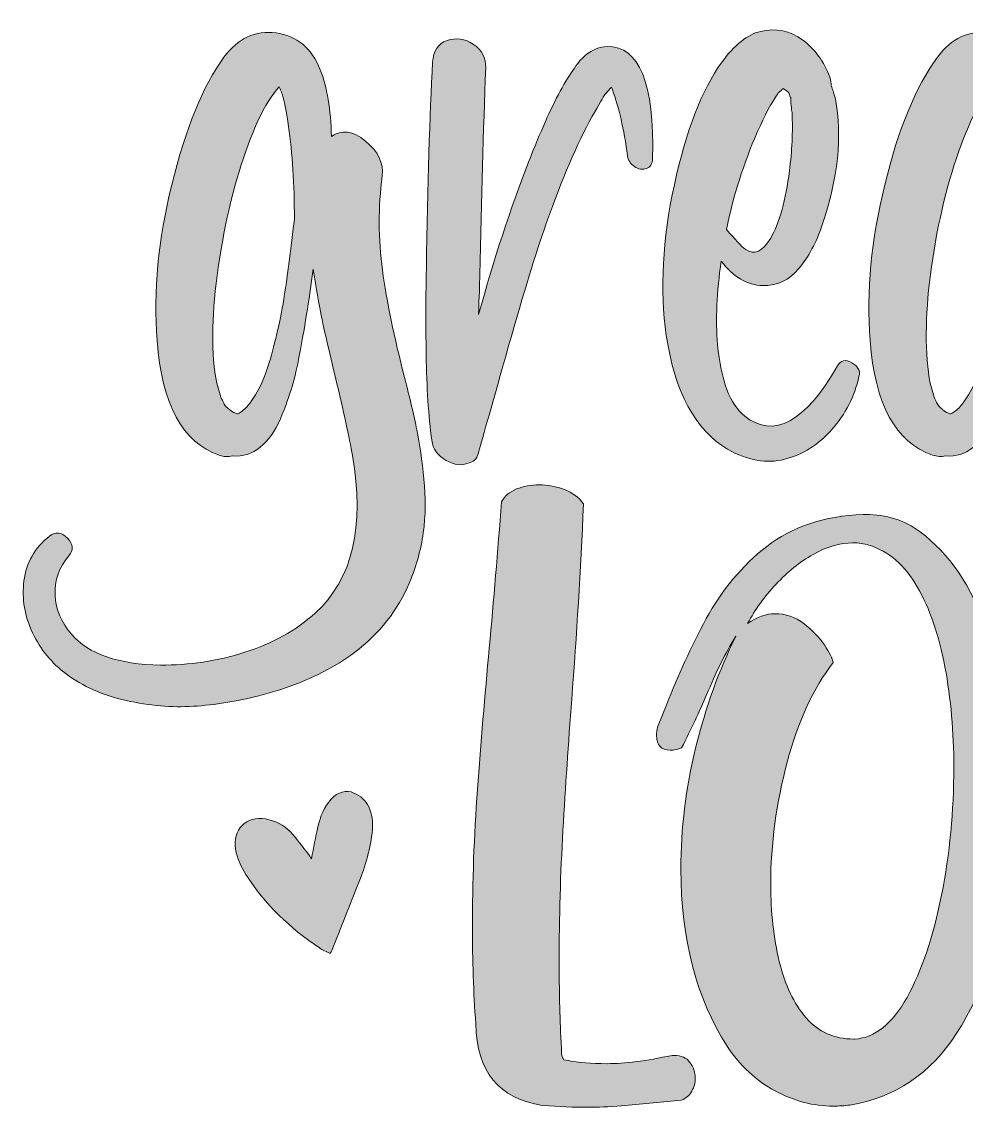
# Model space of a CAD drawing. Header units: inches. Extents: x 91 to 988, y -970 to -110.
# Drawn here: x 91 to 587, y -970 to -400 of the extents above; entities that cross this region are included whole.
import ezdxf

# ---------------------------------------------------------------- set-up
doc = ezdxf.new("R2010")
doc.units = ezdxf.units.IN
doc.header["$MEASUREMENT"] = 0
doc.layers.add('Layer 1', color=7, linetype='Continuous')

# ---------------------------------------------------------------- blocks, each defined once
blk = doc.blocks.new('block 3')
at = {"layer": 'Layer 1', "true_color": 0x262626}
h = blk.add_hatch(color=250, dxfattribs=at)
h.dxf.hatch_style = 2
edge = h.paths.add_edge_path()
edge.add_spline(control_points=[(387.97, -969.97), (381.34, -969.97), (373.57, -969.64), (364.68, -968.98), (341.72, -965.53), (330.04, -951.26), (329.65, -926.17), (328.45, -909.45), (327.85, -892.6), (327.85, -875.61), (327.85, -851.72), (328.75, -827.57), (330.54, -803.15), (332.33, -778.73), (334.39, -753.94), (336.71, -728.79), (339.03, -703.64), (341.19, -678.06), (343.18, -652.05), (344.77, -648.99), (347.39, -646.74), (351.05, -645.28), (354.69, -643.82), (358.64, -643.09), (362.89, -643.09), (367.53, -643.09), (371.98, -643.92), (376.23, -645.57), (380.48, -647.24), (383.79, -649.72), (386.18, -653.04), (384.72, -687.95), (382.66, -722.19), (380.01, -755.77), (378.28, -778.73), (376.76, -801.62), (375.43, -824.45), (374.1, -847.28), (373.44, -870.37), (373.44, -893.73), (373.44, -907.66), (373.77, -921.73), (374.44, -935.93), (374.57, -937.52), (374.64, -938.85), (374.64, -939.91), (374.64, -940.98), (374.7, -941.87), (374.83, -942.6), (374.97, -943.33), (375.3, -944.16), (375.83, -945.09), (375.83, -945.09), (378.42, -945.49), (378.42, -945.49), (383.33, -946.55), (390.1, -947.08), (398.72, -947.08), (407.75, -947.08), (419.1, -945.62), (432.77, -942.7), (432.77, -942.7), (433.96, -942.7), (433.96, -942.7), (437.55, -942.7), (440.26, -943.93), (442.12, -946.38), (443.98, -948.84), (444.91, -951.59), (444.91, -954.64), (444.91, -957.03), (444.31, -959.32), (443.12, -961.51), (441.92, -963.7), (440.13, -965.26), (437.74, -966.19), (437.74, -966.19), (406.09, -969.18), (406.09, -969.18), (399.72, -969.71), (393.68, -969.97), (387.97, -969.97)], knot_values=[0, 0, 0, 0, 1, 1, 1, 2, 2, 2, 3, 3, 3, 4, 4, 4, 5, 5, 5, 6, 6, 6, 7, 7, 7, 8, 8, 8, 9, 9, 9, 10, 10, 10, 11, 11, 11, 12, 12, 12, 13, 13, 13, 14, 14, 14, 15, 15, 15, 16, 16, 16, 17, 17, 17, 18, 18, 18, 19, 19, 19, 20, 20, 20, 21, 21, 21, 22, 22, 22, 23, 23, 23, 24, 24, 24, 25, 25, 25, 26, 26, 26, 27, 27, 27, 27], degree=3, periodic=1)
h = blk.add_hatch(color=250, dxfattribs=at)
h.dxf.hatch_style = 2
edge = h.paths.add_edge_path()
edge.add_spline(control_points=[(517.38, -969.37), (507.03, -969.37), (496.87, -966.72), (486.92, -961.41), (476.96, -956.11), (468.54, -948.27), (461.64, -937.92), (445.44, -912.57), (437.35, -881.58), (437.35, -844.95), (437.35, -823.72), (439.94, -802.52), (445.11, -781.35), (450.29, -760.18), (457.32, -740.57), (466.21, -722.52), (460.64, -731.68), (455.53, -741.96), (450.89, -753.38), (447.17, -762), (442.79, -771.29), (437.75, -781.25), (435.89, -782.04), (433.9, -782.44), (431.77, -782.44), (427, -782.44), (424.61, -779.85), (424.61, -774.68), (424.61, -773.35), (424.74, -771.89), (425.01, -770.3), (425.01, -770.3), (429.98, -758.35), (429.98, -758.35), (435.69, -743.36), (442.59, -728.36), (450.69, -713.36), (458.78, -698.37), (469.36, -685.72), (482.44, -675.44), (495.51, -665.15), (512.4, -659.54), (533.1, -658.62), (533.1, -658.62), (534.3, -658.62), (534.3, -658.62), (545.18, -658.62), (554.73, -661.67), (562.97, -667.77), (578.1, -679.05), (589.77, -696.11), (598, -718.94), (606.23, -741.76), (610.35, -769.7), (610.35, -802.75), (610.35, -818.01), (609.48, -834.34), (607.76, -851.72), (604.57, -883.18), (596.08, -909.59), (582.28, -930.95), (568.47, -952.32), (549.76, -964.93), (526.14, -968.78), (523.22, -969.18), (520.3, -969.37), (517.38, -969.37)], knot_values=[0, 0, 0, 0, 1, 1, 1, 2, 2, 2, 3, 3, 3, 4, 4, 4, 5, 5, 5, 6, 6, 6, 7, 7, 7, 8, 8, 8, 9, 9, 9, 10, 10, 10, 11, 11, 11, 12, 12, 12, 13, 13, 13, 14, 14, 14, 15, 15, 15, 16, 16, 16, 17, 17, 17, 18, 18, 18, 19, 19, 19, 20, 20, 20, 21, 21, 21, 22, 22, 22, 22], degree=3, periodic=1)
edge = h.paths.add_edge_path()
edge.add_spline(control_points=[(528.73, -934.14), (539.21, -933.48), (548.33, -926.17), (556.1, -912.24), (563.86, -898.31), (569.9, -880.42), (574.21, -858.59), (578.53, -836.76), (580.68, -814.36), (580.68, -791.4), (580.68, -772.95), (579.12, -755.4), (576.01, -738.74), (572.89, -722.09), (568.04, -708.05), (561.47, -696.64), (554.9, -685.23), (546.44, -677.93), (536.09, -674.74), (533.43, -673.94), (530.65, -673.55), (527.73, -673.55), (520.83, -673.55), (513.86, -675.57), (506.83, -679.62), (499.79, -683.67), (493.29, -688.87), (487.32, -695.25), (481.35, -701.62), (476.37, -708.52), (472.39, -715.95), (477.43, -712.5), (482.21, -710.77), (486.72, -710.77), (492.29, -710.77), (497.34, -712.5), (501.85, -715.95), (506.36, -719.4), (509.98, -723.15), (512.7, -727.2), (515.42, -731.25), (516.98, -734.33), (517.38, -736.45), (507.03, -749.73), (498.96, -767.15), (493.19, -788.71), (487.42, -810.28), (484.53, -831.75), (484.53, -853.11), (484.53, -867.58), (486.02, -880.99), (489.01, -893.33), (492, -905.67), (496.7, -915.56), (503.14, -922.99), (509.58, -930.42), (517.91, -934.14), (528.13, -934.14), (528.13, -934.14), (528.73, -934.14), (528.73, -934.14)], knot_values=[0, 0, 0, 0, 1, 1, 1, 2, 2, 2, 3, 3, 3, 4, 4, 4, 5, 5, 5, 6, 6, 6, 7, 7, 7, 8, 8, 8, 9, 9, 9, 10, 10, 10, 11, 11, 11, 12, 12, 12, 13, 13, 13, 14, 14, 14, 15, 15, 15, 16, 16, 16, 17, 17, 17, 18, 18, 18, 19, 19, 19, 20, 20, 20, 20], degree=3, periodic=1)
at = {"layer": 'Layer 1', "lineweight": 0}
for points, knots in [([(387.97, -969.97), (381.34, -969.97), (373.57, -969.64), (364.68, -968.98), (341.72, -965.53), (330.04, -951.26), (329.65, -926.17), (328.45, -909.45), (327.85, -892.6), (327.85, -875.61), (327.85, -851.72), (328.75, -827.57), (330.54, -803.15), (332.33, -778.73), (334.39, -753.94), (336.71, -728.79), (339.03, -703.64), (341.19, -678.06), (343.18, -652.05), (344.77, -648.99), (347.39, -646.74), (351.05, -645.28), (354.69, -643.82), (358.64, -643.09), (362.89, -643.09), (367.53, -643.09), (371.98, -643.92), (376.23, -645.57), (380.48, -647.24), (383.79, -649.72), (386.18, -653.04), (384.72, -687.95), (382.66, -722.19), (380.01, -755.77), (378.28, -778.73), (376.76, -801.62), (375.43, -824.45), (374.1, -847.28), (373.44, -870.37), (373.44, -893.73), (373.44, -907.66), (373.77, -921.73), (374.44, -935.93), (374.57, -937.52), (374.64, -938.85), (374.64, -939.91), (374.64, -940.98), (374.7, -941.87), (374.83, -942.6), (374.97, -943.33), (375.3, -944.16), (375.83, -945.09), (375.83, -945.09), (378.42, -945.49), (378.42, -945.49), (383.33, -946.55), (390.1, -947.08), (398.72, -947.08), (407.75, -947.08), (419.1, -945.62), (432.77, -942.7), (432.77, -942.7), (433.96, -942.7), (433.96, -942.7), (437.55, -942.7), (440.26, -943.93), (442.12, -946.38), (443.98, -948.84), (444.91, -951.59), (444.91, -954.64), (444.91, -957.03), (444.31, -959.32), (443.12, -961.51), (441.92, -963.7), (440.13, -965.26), (437.74, -966.19), (437.74, -966.19), (406.09, -969.18), (406.09, -969.18), (399.72, -969.71), (393.68, -969.97), (387.97, -969.97)], [0, 0, 0, 0, 1, 1, 1, 2, 2, 2, 3, 3, 3, 4, 4, 4, 5, 5, 5, 6, 6, 6, 7, 7, 7, 8, 8, 8, 9, 9, 9, 10, 10, 10, 11, 11, 11, 12, 12, 12, 13, 13, 13, 14, 14, 14, 15, 15, 15, 16, 16, 16, 17, 17, 17, 18, 18, 18, 19, 19, 19, 20, 20, 20, 21, 21, 21, 22, 22, 22, 23, 23, 23, 24, 24, 24, 25, 25, 25, 26, 26, 26, 27, 27, 27, 27]), ([(517.38, -969.37), (507.03, -969.37), (496.87, -966.72), (486.92, -961.41), (476.96, -956.11), (468.54, -948.27), (461.64, -937.92), (445.44, -912.57), (437.35, -881.58), (437.35, -844.95), (437.35, -823.72), (439.94, -802.52), (445.11, -781.35), (450.29, -760.18), (457.32, -740.57), (466.21, -722.52), (460.64, -731.68), (455.53, -741.96), (450.89, -753.38), (447.17, -762), (442.79, -771.29), (437.75, -781.25), (435.89, -782.04), (433.9, -782.44), (431.77, -782.44), (427, -782.44), (424.61, -779.85), (424.61, -774.68), (424.61, -773.35), (424.74, -771.89), (425.01, -770.3), (425.01, -770.3), (429.98, -758.35), (429.98, -758.35), (435.69, -743.36), (442.59, -728.36), (450.69, -713.36), (458.78, -698.37), (469.36, -685.72), (482.44, -675.44), (495.51, -665.15), (512.4, -659.54), (533.1, -658.62), (533.1, -658.62), (534.3, -658.62), (534.3, -658.62), (545.18, -658.62), (554.73, -661.67), (562.97, -667.77), (578.1, -679.05), (589.77, -696.11), (598, -718.94), (606.23, -741.76), (610.35, -769.7), (610.35, -802.75), (610.35, -818.01), (609.48, -834.34), (607.76, -851.72), (604.57, -883.18), (596.08, -909.59), (582.28, -930.95), (568.47, -952.32), (549.76, -964.93), (526.14, -968.78), (523.22, -969.18), (520.3, -969.37), (517.38, -969.37)], [0, 0, 0, 0, 1, 1, 1, 2, 2, 2, 3, 3, 3, 4, 4, 4, 5, 5, 5, 6, 6, 6, 7, 7, 7, 8, 8, 8, 9, 9, 9, 10, 10, 10, 11, 11, 11, 12, 12, 12, 13, 13, 13, 14, 14, 14, 15, 15, 15, 16, 16, 16, 17, 17, 17, 18, 18, 18, 19, 19, 19, 20, 20, 20, 21, 21, 21, 22, 22, 22, 22]), ([(528.73, -934.14), (539.21, -933.48), (548.33, -926.17), (556.1, -912.24), (563.86, -898.31), (569.9, -880.42), (574.21, -858.59), (578.53, -836.76), (580.68, -814.36), (580.68, -791.4), (580.68, -772.95), (579.12, -755.4), (576.01, -738.74), (572.89, -722.09), (568.04, -708.05), (561.47, -696.64), (554.9, -685.23), (546.44, -677.93), (536.09, -674.74), (533.43, -673.94), (530.65, -673.55), (527.73, -673.55), (520.83, -673.55), (513.86, -675.57), (506.83, -679.62), (499.79, -683.67), (493.29, -688.87), (487.32, -695.25), (481.35, -701.62), (476.37, -708.52), (472.39, -715.95), (477.43, -712.5), (482.21, -710.77), (486.72, -710.77), (492.29, -710.77), (497.34, -712.5), (501.85, -715.95), (506.36, -719.4), (509.98, -723.15), (512.7, -727.2), (515.42, -731.25), (516.98, -734.33), (517.38, -736.45), (507.03, -749.73), (498.96, -767.15), (493.19, -788.71), (487.42, -810.28), (484.53, -831.75), (484.53, -853.11), (484.53, -867.58), (486.02, -880.99), (489.01, -893.33), (492, -905.67), (496.7, -915.56), (503.14, -922.99), (509.58, -930.42), (517.91, -934.14), (528.13, -934.14), (528.13, -934.14), (528.73, -934.14), (528.73, -934.14)], [0, 0, 0, 0, 1, 1, 1, 2, 2, 2, 3, 3, 3, 4, 4, 4, 5, 5, 5, 6, 6, 6, 7, 7, 7, 8, 8, 8, 9, 9, 9, 10, 10, 10, 11, 11, 11, 12, 12, 12, 13, 13, 13, 14, 14, 14, 15, 15, 15, 16, 16, 16, 17, 17, 17, 18, 18, 18, 19, 19, 19, 20, 20, 20, 20])]:
    blk.add_open_spline(points, degree=3, knots=knots, dxfattribs=at)
blk = doc.blocks.new('block 5')
at = {"layer": 'Layer 1', "true_color": 0x01416f}
h = blk.add_hatch(color=156, dxfattribs=at)
h.dxf.hatch_style = 2
edge = h.paths.add_edge_path()
edge.add_spline(control_points=[(730.14, -640.08), (730.61, -640.39), (730.88, -640.55), (730.96, -640.55), (731.04, -640.55), (730.61, -640.16), (729.67, -639.38), (729.36, -639.06), (729.12, -638.83), (728.97, -638.68), (728.81, -638.52), (728.5, -638.24), (728.04, -637.86), (727.56, -637.46), (727.17, -637.07), (726.86, -636.68), (726.55, -636.29), (726.24, -635.94), (725.93, -635.63), (725.61, -635.32), (725.46, -635.08), (725.46, -634.93), (725.46, -634.77), (725.22, -634.38), (724.76, -633.76), (724.76, -633.76), (721.95, -628.84), (721.95, -628.84), (719.6, -624.31), (717.73, -617.76), (716.32, -609.17), (713.36, -593.25), (711.72, -571.63), (711.41, -544.31), (710.78, -495.6), (712.97, -440.26), (717.96, -378.28), (718.74, -367.98), (720.07, -352.52), (721.95, -331.91), (739.58, -331.6), (756.52, -332.38), (772.76, -334.26), (772.91, -334.26), (774.91, -334.45), (778.73, -334.84), (782.55, -335.23), (784.9, -335.51), (785.76, -335.66), (786.61, -335.82), (788.64, -336.13), (791.85, -336.6), (795.04, -337.07), (797.27, -337.65), (798.52, -338.35), (799.77, -339.06), (801.48, -339.96), (803.67, -341.05), (805.85, -342.14), (807.61, -343.43), (808.94, -344.91), (810.26, -346.4), (811.4, -348.15), (812.34, -350.18), (813.11, -351.9), (814.48, -353.03), (816.43, -353.57), (818.38, -354.12), (820.14, -353.93), (821.7, -352.99), (823.26, -352.05), (823.96, -350.49), (823.81, -348.31), (823.34, -341.6), (820.49, -336.09), (815.26, -331.8), (810.03, -327.5), (803.67, -324.27), (796.18, -322.08), (782.44, -318.18), (761.83, -315.13), (734.36, -312.95), (733.1, -312.79), (731.27, -312.64), (728.85, -312.48), (726.43, -312.32), (724.6, -312.24), (723.35, -312.24), (724.29, -301.63), (724.91, -293.36), (725.22, -287.42), (725.53, -282.74), (724.52, -278.41), (722.18, -274.43), (719.84, -270.44), (716.48, -267.67), (712.11, -266.11), (708.05, -264.71), (704.03, -264.87), (700.05, -266.58), (696.07, -268.3), (693.76, -271.34), (693.14, -275.71), (692.21, -282.74), (690.72, -294.76), (688.69, -311.78), (684.63, -311.78), (678.55, -311.93), (670.43, -312.24), (640.61, -313.5), (618.21, -315.68), (603.22, -318.8), (603.22, -318.8), (603.46, -319.04), (603.46, -319.04), (599.09, -319.5), (596.12, -321.61), (594.56, -325.36), (592.06, -330.82), (592.61, -336.68), (596.2, -342.92), (600.41, -349.95), (606.11, -352.44), (613.29, -350.41), (616.57, -349.48), (622, -347.92), (629.57, -345.73), (637.14, -343.55), (643.77, -341.75), (649.47, -340.34), (655.17, -338.94), (660.75, -337.85), (666.21, -337.07), (678.39, -335.35), (685.1, -334.41), (686.35, -334.26), (681.98, -375.16), (678.78, -415.12), (676.75, -454.15), (675.5, -476.63), (674.76, -494.86), (674.53, -508.83), (674.49, -511.23), (674.49, -513.76), (674.52, -516.35), (673.95, -518.21), (673.37, -520.13), (672.77, -522.18), (669.49, -533.34), (667.07, -541.11), (665.51, -545.48), (662.39, -553.91), (659.34, -560.46), (656.38, -565.15), (655.13, -567.18), (653.8, -568.89), (652.4, -570.3), (651.93, -570.77), (650.6, -571.55), (648.42, -572.64), (648.42, -572.64), (647.71, -572.87), (647.71, -572.87), (647.71, -572.87), (647.48, -572.87), (647.48, -572.87), (647.48, -572.87), (647.25, -572.64), (647.25, -572.64), (647.25, -572.64), (646.78, -572.64), (646.78, -572.64), (646.78, -572.64), (646.54, -572.41), (646.54, -572.41), (646.08, -571.47), (645.76, -570.92), (645.61, -570.77), (645.45, -570.61), (645.37, -570.41), (645.37, -570.18), (645.37, -569.95), (645.29, -569.75), (645.14, -569.59), (644.51, -567.88), (644.12, -566.79), (643.97, -566.32), (643.97, -566.16), (643.89, -565.89), (643.73, -565.5), (643.58, -565.11), (643.5, -564.84), (643.5, -564.68), (643.34, -564.37), (643.26, -564.13), (643.26, -563.97), (641.86, -555.7), (641.31, -541.96), (641.63, -522.76), (641.63, -518.39), (641.82, -510.58), (642.21, -499.34), (642.6, -488.1), (642.8, -479.44), (642.8, -473.35), (642.8, -469.92), (641.31, -466.8), (638.35, -463.99), (635.38, -461.18), (632.02, -459.54), (628.28, -459.07), (627.96, -445.64), (626.09, -434.33), (622.66, -425.11), (618.13, -413.72), (610.4, -407.28), (599.47, -405.79), (588.55, -404.31), (579.41, -408.57), (572.08, -418.56), (560.68, -434.01), (551.47, -456.34), (544.45, -485.53), (537.27, -514.41), (534.69, -541.65), (536.72, -567.25), (539.22, -600.82), (550.14, -620.88), (569.5, -627.44), (571.84, -628.21), (574.1, -628.37), (576.29, -627.9), (581.76, -628.37), (586.63, -626.85), (590.93, -623.34), (595.22, -619.82), (598.73, -614.83), (601.47, -608.35), (604.19, -601.87), (606.27, -596.21), (607.67, -591.37), (609.08, -586.54), (610.32, -581.15), (611.42, -575.22), (613.6, -563.66), (615.17, -554.92), (616.1, -548.99), (617.51, -556.17), (619.07, -562.26), (620.79, -567.25), (623.28, -574.59), (627.03, -580.84), (632.02, -585.99), (637.02, -591.14), (643.03, -593.64), (650.06, -593.48), (660.67, -593.33), (669.41, -584.27), (676.28, -566.32), (676.7, -565.2), (677.11, -564.04), (677.53, -562.86), (679.61, -581.94), (683.16, -598.87), (688.23, -613.62), (696.65, -638.13), (708.21, -653.97), (722.88, -661.15), (725.53, -662.4), (728.23, -662.44), (730.96, -661.27), (733.69, -660.1), (735.53, -658.19), (736.46, -655.54), (738.49, -649.92), (736.38, -644.76), (730.14, -640.08)], knot_values=[0, 0, 0, 0, 1, 1, 1, 2, 2, 2, 3, 3, 3, 4, 4, 4, 5, 5, 5, 6, 6, 6, 7, 7, 7, 8, 8, 8, 9, 9, 9, 10, 10, 10, 11, 11, 11, 12, 12, 12, 13, 13, 13, 14, 14, 14, 15, 15, 15, 16, 16, 16, 17, 17, 17, 18, 18, 18, 19, 19, 19, 20, 20, 20, 21, 21, 21, 22, 22, 22, 23, 23, 23, 24, 24, 24, 25, 25, 25, 26, 26, 26, 27, 27, 27, 28, 28, 28, 29, 29, 29, 30, 30, 30, 31, 31, 31, 32, 32, 32, 33, 33, 33, 34, 34, 34, 35, 35, 35, 36, 36, 36, 37, 37, 37, 38, 38, 38, 39, 39, 39, 40, 40, 40, 41, 41, 41, 42, 42, 42, 43, 43, 43, 44, 44, 44, 45, 45, 45, 46, 46, 46, 47, 47, 47, 48, 48, 48, 49, 49, 49, 50, 50, 50, 51, 51, 51, 52, 52, 52, 53, 53, 53, 54, 54, 54, 55, 55, 55, 56, 56, 56, 57, 57, 57, 58, 58, 58, 59, 59, 59, 60, 60, 60, 61, 61, 61, 62, 62, 62, 63, 63, 63, 64, 64, 64, 65, 65, 65, 66, 66, 66, 67, 67, 67, 68, 68, 68, 69, 69, 69, 70, 70, 70, 71, 71, 71, 72, 72, 72, 73, 73, 73, 74, 74, 74, 75, 75, 75, 76, 76, 76, 77, 77, 77, 78, 78, 78, 79, 79, 79, 80, 80, 80, 81, 81, 81, 82, 82, 82, 83, 83, 83, 84, 84, 84, 85, 85, 85, 86, 86, 86, 87, 87, 87, 88, 88, 88, 89, 89, 89, 90, 90, 90, 91, 91, 91, 92, 92, 92, 92], degree=3, periodic=1)
edge = h.paths.add_edge_path()
edge.add_spline(control_points=[(601.35, -556.01), (598.22, -570.69), (595.26, -581.3), (592.45, -587.86), (590.73, -592.23), (588.31, -596.45), (585.19, -600.51), (583.63, -602.54), (581.99, -604.1), (580.27, -605.19), (579.65, -605.5), (579.1, -605.74), (578.63, -605.89), (578.63, -605.89), (577.23, -605.19), (577.23, -605.19), (577.07, -605.19), (576.72, -604.99), (576.18, -604.6), (575.63, -604.22), (575.2, -603.94), (574.89, -603.78), (574.89, -603.78), (573.02, -601.91), (573.02, -601.91), (573.02, -601.91), (571.61, -599.8), (571.61, -599.8), (571.3, -599.18), (570.91, -598.24), (570.44, -596.99), (568.25, -591.06), (566.93, -583.49), (566.46, -574.28), (565.52, -556.17), (567.31, -535.1), (571.84, -511.05), (576.37, -487.79), (582.38, -467.97), (589.87, -451.57), (593.31, -444.24), (596.98, -438.38), (600.88, -434.01), (601.82, -436.2), (602.52, -438.15), (602.99, -439.87), (603.93, -442.99), (604.86, -447.98), (605.8, -454.85), (607.83, -468.9), (608.84, -485.14), (608.84, -503.56), (605.72, -530.26), (603.22, -547.74), (601.35, -556.01)], knot_values=[0, 0, 0, 0, 1, 1, 1, 2, 2, 2, 3, 3, 3, 4, 4, 4, 5, 5, 5, 6, 6, 6, 7, 7, 7, 8, 8, 8, 9, 9, 9, 10, 10, 10, 11, 11, 11, 12, 12, 12, 13, 13, 13, 14, 14, 14, 15, 15, 15, 16, 16, 16, 17, 17, 17, 18, 18, 18, 18], degree=3, periodic=1)
h = blk.add_hatch(color=156, dxfattribs=at)
h.dxf.hatch_style = 2
edge = h.paths.add_edge_path()
edge.add_spline(control_points=[(298.69, -614.2), (297.2, -606.79), (295.06, -597.62), (292.25, -586.69), (286.78, -565.61), (282.92, -546.84), (280.66, -530.37), (278.39, -513.9), (278.35, -497.39), (280.54, -480.85), (281.32, -474.14), (278.39, -468.05), (271.76, -462.58), (265.12, -457.12), (259.15, -456.34), (253.84, -460.24), (253.53, -446.03), (251.58, -434.33), (247.99, -425.11), (243.46, -413.72), (235.73, -407.28), (224.81, -405.79), (213.88, -404.31), (204.75, -408.57), (197.41, -418.56), (186.32, -433.7), (177.19, -456.02), (170.01, -485.53), (162.83, -514.41), (160.26, -541.65), (162.28, -567.25), (164.78, -600.82), (175.63, -620.88), (194.83, -627.44), (197.18, -628.37), (199.52, -628.52), (201.86, -627.9), (207.32, -628.37), (212.2, -626.85), (216.49, -623.34), (220.79, -619.82), (224.3, -614.83), (227.03, -608.35), (229.76, -601.87), (231.83, -596.21), (233.24, -591.37), (234.64, -586.54), (235.89, -581.15), (236.98, -575.22), (240.26, -557.89), (242.68, -542.75), (244.24, -529.79), (245.18, -535.56), (246.12, -541.18), (247.05, -546.65), (248.61, -555.39), (251.58, -568.74), (255.95, -586.69), (260.32, -604.64), (263.29, -618.3), (264.85, -627.67), (271.41, -665.14), (264.93, -692.69), (245.41, -710.33), (235.26, -719.54), (222.93, -726.45), (208.42, -731.05), (193.9, -735.66), (179.14, -737.88), (164.16, -737.73), (141.99, -737.41), (126.38, -732.03), (117.32, -721.57), (112.02, -715.48), (109.17, -708.61), (108.78, -700.96), (108.39, -693.31), (110.77, -686.45), (115.92, -680.36), (118.57, -677.39), (118.34, -674.31), (115.22, -671.11), (112.1, -667.91), (108.97, -667.55), (105.85, -670.05), (98.04, -676.14), (93.55, -683.95), (92.38, -693.47), (91.21, -702.99), (92.74, -712.12), (96.95, -720.87), (101.16, -729.61), (107.02, -736.79), (114.51, -742.41), (123.26, -748.97), (133.76, -753.61), (146.01, -756.34), (158.27, -759.07), (170.05, -760.09), (181.37, -759.39), (192.69, -758.69), (204.12, -756.85), (215.67, -753.89), (256.26, -743.43), (282.65, -723.6), (294.82, -694.41), (298.41, -685.98), (300.83, -677.27), (302.08, -668.3), (303.33, -659.32), (303.45, -649.92), (302.43, -640.08), (301.42, -630.24), (300.17, -621.62), (298.69, -614.2)], knot_values=[0, 0, 0, 0, 1, 1, 1, 2, 2, 2, 3, 3, 3, 4, 4, 4, 5, 5, 5, 6, 6, 6, 7, 7, 7, 8, 8, 8, 9, 9, 9, 10, 10, 10, 11, 11, 11, 12, 12, 12, 13, 13, 13, 14, 14, 14, 15, 15, 15, 16, 16, 16, 17, 17, 17, 18, 18, 18, 19, 19, 19, 20, 20, 20, 21, 21, 21, 22, 22, 22, 23, 23, 23, 24, 24, 24, 25, 25, 25, 26, 26, 26, 27, 27, 27, 28, 28, 28, 29, 29, 29, 30, 30, 30, 31, 31, 31, 32, 32, 32, 33, 33, 33, 34, 34, 34, 35, 35, 35, 36, 36, 36, 37, 37, 37, 38, 38, 38, 38], degree=3, periodic=1)
edge = h.paths.add_edge_path()
edge.add_spline(control_points=[(226.91, -556.01), (223.79, -570.69), (220.82, -581.3), (218.02, -587.86), (216.3, -592.23), (213.88, -596.45), (210.76, -600.51), (209.19, -602.54), (207.55, -604.1), (205.84, -605.19), (205.21, -605.5), (204.67, -605.74), (204.2, -605.89), (204.2, -605.89), (202.79, -605.19), (202.79, -605.19), (202.64, -605.19), (202.29, -604.99), (201.74, -604.6), (201.19, -604.22), (200.76, -603.94), (200.45, -603.78), (200.3, -603.63), (199.94, -603.32), (199.4, -602.85), (198.85, -602.38), (198.5, -602.07), (198.34, -601.91), (197.72, -600.97), (197.33, -600.27), (197.18, -599.8), (196.71, -598.87), (196.39, -598.24), (196.24, -597.93), (196.08, -597.93), (195.92, -597.62), (195.77, -596.99), (193.58, -591.06), (192.26, -583.49), (191.79, -574.28), (190.85, -556.8), (192.73, -535.72), (197.41, -511.05), (201.94, -487.79), (207.95, -467.97), (215.44, -451.57), (218.87, -444.24), (222.54, -438.38), (226.45, -434.01), (227.38, -436.2), (228.09, -438.15), (228.55, -439.87), (229.49, -442.99), (230.43, -447.98), (231.36, -454.85), (233.39, -468.9), (234.41, -485.14), (234.41, -503.56), (231.28, -530.26), (228.79, -547.74), (226.91, -556.01)], knot_values=[0, 0, 0, 0, 1, 1, 1, 2, 2, 2, 3, 3, 3, 4, 4, 4, 5, 5, 5, 6, 6, 6, 7, 7, 7, 8, 8, 8, 9, 9, 9, 10, 10, 10, 11, 11, 11, 12, 12, 12, 13, 13, 13, 14, 14, 14, 15, 15, 15, 16, 16, 16, 17, 17, 17, 18, 18, 18, 19, 19, 19, 20, 20, 20, 20], degree=3, periodic=1)
h = blk.add_hatch(color=156, dxfattribs=at)
h.dxf.hatch_style = 2
edge = h.paths.add_edge_path()
edge.add_spline(control_points=[(527.12, -578.96), (523.84, -577.09), (521.34, -577.64), (519.62, -580.6), (502.45, -610.26), (486.22, -619.08), (470.92, -607.06), (463.11, -600.82), (458.35, -588.25), (456.63, -569.36), (455.54, -556.4), (456.17, -541.81), (458.51, -525.57), (464.91, -534), (472.17, -538.3), (480.29, -538.45), (487.93, -538.61), (494.29, -535.6), (499.37, -529.44), (504.44, -523.27), (508.46, -515.82), (511.43, -507.07), (519.86, -482.1), (522.2, -459.85), (518.46, -440.33), (518.3, -439.71), (518.1, -439.01), (517.87, -438.23), (517.64, -437.45), (517.36, -436.55), (517.05, -435.53), (516.73, -434.52), (516.5, -433.78), (516.35, -433.31), (516.35, -432.22), (516.11, -430.81), (515.65, -429.09), (512.52, -420.82), (507.72, -414.27), (501.24, -409.42), (494.76, -404.59), (487.39, -403.1), (479.11, -404.98), (472.4, -406.54), (465.53, -412.08), (458.51, -421.6), (448.36, -435.81), (440.16, -457.12), (433.92, -485.53), (427.68, -514.25), (426.27, -540.64), (429.71, -564.68), (434.08, -594.18), (444.77, -614.09), (461.79, -624.39), (472.4, -630.32), (482.43, -632.08), (491.88, -629.66), (501.32, -627.24), (509.59, -622.01), (516.7, -613.97), (523.8, -605.93), (528.52, -596.68), (530.87, -586.22), (531.65, -583.26), (530.4, -580.84), (527.12, -578.96)], knot_values=[0, 0, 0, 0, 1, 1, 1, 2, 2, 2, 3, 3, 3, 4, 4, 4, 5, 5, 5, 6, 6, 6, 7, 7, 7, 8, 8, 8, 9, 9, 9, 10, 10, 10, 11, 11, 11, 12, 12, 12, 13, 13, 13, 14, 14, 14, 15, 15, 15, 16, 16, 16, 17, 17, 17, 18, 18, 18, 19, 19, 19, 20, 20, 20, 21, 21, 21, 22, 22, 22, 22], degree=3, periodic=1)
edge = h.paths.add_edge_path()
edge.add_spline(control_points=[(477.47, -457.9), (481.37, -449), (484.97, -442.29), (488.25, -437.76), (488.25, -437.76), (488.48, -437.29), (488.48, -437.29), (488.79, -437.14), (489.22, -436.79), (489.77, -436.24), (490.31, -435.69), (490.74, -435.26), (491.06, -434.95), (492.77, -436.2), (493.79, -436.9), (494.1, -437.06), (494.1, -437.37), (494.18, -437.76), (494.34, -438.23), (494.49, -438.69), (494.65, -439.09), (494.8, -439.4), (494.8, -439.56), (494.88, -439.71), (495.04, -439.87), (495.04, -439.87), (495.04, -440.33), (495.04, -440.33), (495.04, -441.12), (495.11, -442.32), (495.27, -443.96), (495.43, -445.6), (495.58, -446.81), (495.74, -447.59), (496.21, -457.59), (495.74, -467.81), (494.34, -478.27), (492.46, -493.57), (489.18, -505.36), (484.5, -513.63), (480.29, -520.65), (475.91, -522.61), (471.39, -519.48), (469.05, -517.77), (465.69, -514.25), (461.32, -508.95), (464.91, -491.31), (470.29, -474.29), (477.47, -457.9)], knot_values=[0, 0, 0, 0, 1, 1, 1, 2, 2, 2, 3, 3, 3, 4, 4, 4, 5, 5, 5, 6, 6, 6, 7, 7, 7, 8, 8, 8, 9, 9, 9, 10, 10, 10, 11, 11, 11, 12, 12, 12, 13, 13, 13, 14, 14, 14, 15, 15, 15, 16, 16, 16, 16], degree=3, periodic=1)
h = blk.add_hatch(color=156, dxfattribs=at)
h.dxf.hatch_style = 2
edge = h.paths.add_edge_path()
edge.add_spline(control_points=[(398.56, -412.94), (394.66, -413.09), (390.91, -414.58), (387.32, -417.39), (383.88, -420.2), (379.44, -426.52), (373.97, -436.35), (369.13, -445.25), (363.59, -457.66), (357.35, -473.59), (347.82, -498.25), (339.08, -524.95), (331.12, -553.67), (331.43, -544.31), (331.66, -537.36), (331.82, -532.83), (332.6, -492.87), (333.62, -456.65), (334.87, -424.18), (335.02, -418.87), (332.88, -414.73), (328.43, -411.77), (323.98, -408.8), (319.37, -408.14), (314.61, -409.78), (309.85, -411.42), (307.31, -415.2), (307, -421.13), (305.44, -448.76), (304.35, -484.98), (303.72, -529.79), (303.41, -542.59), (303.37, -557.58), (303.6, -574.75), (303.84, -591.92), (304.82, -606.91), (306.53, -619.71), (307.16, -624.24), (309.65, -627.75), (314.03, -630.24), (318.39, -632.74), (322.3, -633.21), (325.73, -631.65), (328.39, -631.18), (330.1, -629.54), (330.88, -626.73), (332.44, -621.27), (337.29, -604.18), (345.4, -575.45), (353.52, -546.73), (360.16, -524.79), (365.31, -509.65), (373.42, -486.39), (381.38, -467.34), (389.19, -452.51), (393.25, -445.18), (395.9, -440.57), (397.15, -438.69), (397.31, -438.38), (397.62, -437.96), (398.09, -437.41), (398.56, -436.86), (399.07, -436.28), (399.61, -435.65), (400.16, -435.03), (400.59, -434.56), (400.9, -434.25), (401.21, -434.87), (401.37, -435.34), (401.37, -435.65), (404.8, -444.71), (407.46, -456.26), (409.33, -470.31), (409.64, -472.65), (410.85, -474.52), (412.96, -475.93), (415.07, -477.33), (417.18, -477.68), (419.28, -476.98), (421.39, -476.28), (422.45, -474.52), (422.45, -471.71), (423.53, -432.22), (415.57, -412.63), (398.56, -412.94)], knot_values=[0, 0, 0, 0, 1, 1, 1, 2, 2, 2, 3, 3, 3, 4, 4, 4, 5, 5, 5, 6, 6, 6, 7, 7, 7, 8, 8, 8, 9, 9, 9, 10, 10, 10, 11, 11, 11, 12, 12, 12, 13, 13, 13, 14, 14, 14, 15, 15, 15, 16, 16, 16, 17, 17, 17, 18, 18, 18, 19, 19, 19, 20, 20, 20, 21, 21, 21, 22, 22, 22, 23, 23, 23, 24, 24, 24, 25, 25, 25, 26, 26, 26, 27, 27, 27, 28, 28, 28, 28], degree=3, periodic=1)
at = {"layer": 'Layer 1', "lineweight": 0}
for points, knots in [([(730.14, -640.08), (730.61, -640.39), (730.88, -640.55), (730.96, -640.55), (731.04, -640.55), (730.61, -640.16), (729.67, -639.38), (729.36, -639.06), (729.12, -638.83), (728.97, -638.68), (728.81, -638.52), (728.5, -638.24), (728.04, -637.86), (727.56, -637.46), (727.17, -637.07), (726.86, -636.68), (726.55, -636.29), (726.24, -635.94), (725.93, -635.63), (725.61, -635.32), (725.46, -635.08), (725.46, -634.93), (725.46, -634.77), (725.22, -634.38), (724.76, -633.76), (724.76, -633.76), (721.95, -628.84), (721.95, -628.84), (719.6, -624.31), (717.73, -617.76), (716.32, -609.17), (713.36, -593.25), (711.72, -571.63), (711.41, -544.31), (710.78, -495.6), (712.97, -440.26), (717.96, -378.28), (718.74, -367.98), (720.07, -352.52), (721.95, -331.91), (739.58, -331.6), (756.52, -332.38), (772.76, -334.26), (772.91, -334.26), (774.91, -334.45), (778.73, -334.84), (782.55, -335.23), (784.9, -335.51), (785.76, -335.66), (786.61, -335.82), (788.64, -336.13), (791.85, -336.6), (795.04, -337.07), (797.27, -337.65), (798.52, -338.35), (799.77, -339.06), (801.48, -339.96), (803.67, -341.05), (805.85, -342.14), (807.61, -343.43), (808.94, -344.91), (810.26, -346.4), (811.4, -348.15), (812.34, -350.18), (813.11, -351.9), (814.48, -353.03), (816.43, -353.57), (818.38, -354.12), (820.14, -353.93), (821.7, -352.99), (823.26, -352.05), (823.96, -350.49), (823.81, -348.31), (823.34, -341.6), (820.49, -336.09), (815.26, -331.8), (810.03, -327.5), (803.67, -324.27), (796.18, -322.08), (782.44, -318.18), (761.83, -315.13), (734.36, -312.95), (733.1, -312.79), (731.27, -312.64), (728.85, -312.48), (726.43, -312.32), (724.6, -312.24), (723.35, -312.24), (724.29, -301.63), (724.91, -293.36), (725.22, -287.42), (725.53, -282.74), (724.52, -278.41), (722.18, -274.43), (719.84, -270.44), (716.48, -267.67), (712.11, -266.11), (708.05, -264.71), (704.03, -264.87), (700.05, -266.58), (696.07, -268.3), (693.76, -271.34), (693.14, -275.71), (692.21, -282.74), (690.72, -294.76), (688.69, -311.78), (684.63, -311.78), (678.55, -311.93), (670.43, -312.24), (640.61, -313.5), (618.21, -315.68), (603.22, -318.8), (603.22, -318.8), (603.46, -319.04), (603.46, -319.04), (599.09, -319.5), (596.12, -321.61), (594.56, -325.36), (592.06, -330.82), (592.61, -336.68), (596.2, -342.92), (600.41, -349.95), (606.11, -352.44), (613.29, -350.41), (616.57, -349.48), (622, -347.92), (629.57, -345.73), (637.14, -343.55), (643.77, -341.75), (649.47, -340.34), (655.17, -338.94), (660.75, -337.85), (666.21, -337.07), (678.39, -335.35), (685.1, -334.41), (686.35, -334.26), (681.98, -375.16), (678.78, -415.12), (676.75, -454.15), (675.5, -476.63), (674.76, -494.86), (674.53, -508.83), (674.49, -511.23), (674.49, -513.76), (674.52, -516.35), (673.95, -518.21), (673.37, -520.13), (672.77, -522.18), (669.49, -533.34), (667.07, -541.11), (665.51, -545.48), (662.39, -553.91), (659.34, -560.46), (656.38, -565.15), (655.13, -567.18), (653.8, -568.89), (652.4, -570.3), (651.93, -570.77), (650.6, -571.55), (648.42, -572.64), (648.42, -572.64), (647.71, -572.87), (647.71, -572.87), (647.71, -572.87), (647.48, -572.87), (647.48, -572.87), (647.48, -572.87), (647.25, -572.64), (647.25, -572.64), (647.25, -572.64), (646.78, -572.64), (646.78, -572.64), (646.78, -572.64), (646.54, -572.41), (646.54, -572.41), (646.08, -571.47), (645.76, -570.92), (645.61, -570.77), (645.45, -570.61), (645.37, -570.41), (645.37, -570.18), (645.37, -569.95), (645.29, -569.75), (645.14, -569.59), (644.51, -567.88), (644.12, -566.79), (643.97, -566.32), (643.97, -566.16), (643.89, -565.89), (643.73, -565.5), (643.58, -565.11), (643.5, -564.84), (643.5, -564.68), (643.34, -564.37), (643.26, -564.13), (643.26, -563.97), (641.86, -555.7), (641.31, -541.96), (641.63, -522.76), (641.63, -518.39), (641.82, -510.58), (642.21, -499.34), (642.6, -488.1), (642.8, -479.44), (642.8, -473.35), (642.8, -469.92), (641.31, -466.8), (638.35, -463.99), (635.38, -461.18), (632.02, -459.54), (628.28, -459.07), (627.96, -445.64), (626.09, -434.33), (622.66, -425.11), (618.13, -413.72), (610.4, -407.28), (599.47, -405.79), (588.55, -404.31), (579.41, -408.57), (572.08, -418.56), (560.68, -434.01), (551.47, -456.34), (544.45, -485.53), (537.27, -514.41), (534.69, -541.65), (536.72, -567.25), (539.22, -600.82), (550.14, -620.88), (569.5, -627.44), (571.84, -628.21), (574.1, -628.37), (576.29, -627.9), (581.76, -628.37), (586.63, -626.85), (590.93, -623.34), (595.22, -619.82), (598.73, -614.83), (601.47, -608.35), (604.19, -601.87), (606.27, -596.21), (607.67, -591.37), (609.08, -586.54), (610.32, -581.15), (611.42, -575.22), (613.6, -563.66), (615.17, -554.92), (616.1, -548.99), (617.51, -556.17), (619.07, -562.26), (620.79, -567.25), (623.28, -574.59), (627.03, -580.84), (632.02, -585.99), (637.02, -591.14), (643.03, -593.64), (650.06, -593.48), (660.67, -593.33), (669.41, -584.27), (676.28, -566.32), (676.7, -565.2), (677.11, -564.04), (677.53, -562.86), (679.61, -581.94), (683.16, -598.87), (688.23, -613.62), (696.65, -638.13), (708.21, -653.97), (722.88, -661.15), (725.53, -662.4), (728.23, -662.44), (730.96, -661.27), (733.69, -660.1), (735.53, -658.19), (736.46, -655.54), (738.49, -649.92), (736.38, -644.76), (730.14, -640.08)], [0, 0, 0, 0, 1, 1, 1, 2, 2, 2, 3, 3, 3, 4, 4, 4, 5, 5, 5, 6, 6, 6, 7, 7, 7, 8, 8, 8, 9, 9, 9, 10, 10, 10, 11, 11, 11, 12, 12, 12, 13, 13, 13, 14, 14, 14, 15, 15, 15, 16, 16, 16, 17, 17, 17, 18, 18, 18, 19, 19, 19, 20, 20, 20, 21, 21, 21, 22, 22, 22, 23, 23, 23, 24, 24, 24, 25, 25, 25, 26, 26, 26, 27, 27, 27, 28, 28, 28, 29, 29, 29, 30, 30, 30, 31, 31, 31, 32, 32, 32, 33, 33, 33, 34, 34, 34, 35, 35, 35, 36, 36, 36, 37, 37, 37, 38, 38, 38, 39, 39, 39, 40, 40, 40, 41, 41, 41, 42, 42, 42, 43, 43, 43, 44, 44, 44, 45, 45, 45, 46, 46, 46, 47, 47, 47, 48, 48, 48, 49, 49, 49, 50, 50, 50, 51, 51, 51, 52, 52, 52, 53, 53, 53, 54, 54, 54, 55, 55, 55, 56, 56, 56, 57, 57, 57, 58, 58, 58, 59, 59, 59, 60, 60, 60, 61, 61, 61, 62, 62, 62, 63, 63, 63, 64, 64, 64, 65, 65, 65, 66, 66, 66, 67, 67, 67, 68, 68, 68, 69, 69, 69, 70, 70, 70, 71, 71, 71, 72, 72, 72, 73, 73, 73, 74, 74, 74, 75, 75, 75, 76, 76, 76, 77, 77, 77, 78, 78, 78, 79, 79, 79, 80, 80, 80, 81, 81, 81, 82, 82, 82, 83, 83, 83, 84, 84, 84, 85, 85, 85, 86, 86, 86, 87, 87, 87, 88, 88, 88, 89, 89, 89, 90, 90, 90, 91, 91, 91, 92, 92, 92, 92]), ([(298.69, -614.2), (297.2, -606.79), (295.06, -597.62), (292.25, -586.69), (286.78, -565.61), (282.92, -546.84), (280.66, -530.37), (278.39, -513.9), (278.35, -497.39), (280.54, -480.85), (281.32, -474.14), (278.39, -468.05), (271.76, -462.58), (265.12, -457.12), (259.15, -456.34), (253.84, -460.24), (253.53, -446.03), (251.58, -434.33), (247.99, -425.11), (243.46, -413.72), (235.73, -407.28), (224.81, -405.79), (213.88, -404.31), (204.75, -408.57), (197.41, -418.56), (186.32, -433.7), (177.19, -456.02), (170.01, -485.53), (162.83, -514.41), (160.26, -541.65), (162.28, -567.25), (164.78, -600.82), (175.63, -620.88), (194.83, -627.44), (197.18, -628.37), (199.52, -628.52), (201.86, -627.9), (207.32, -628.37), (212.2, -626.85), (216.49, -623.34), (220.79, -619.82), (224.3, -614.83), (227.03, -608.35), (229.76, -601.87), (231.83, -596.21), (233.24, -591.37), (234.64, -586.54), (235.89, -581.15), (236.98, -575.22), (240.26, -557.89), (242.68, -542.75), (244.24, -529.79), (245.18, -535.56), (246.12, -541.18), (247.05, -546.65), (248.61, -555.39), (251.58, -568.74), (255.95, -586.69), (260.32, -604.64), (263.29, -618.3), (264.85, -627.67), (271.41, -665.14), (264.93, -692.69), (245.41, -710.33), (235.26, -719.54), (222.93, -726.45), (208.42, -731.05), (193.9, -735.66), (179.14, -737.88), (164.16, -737.73), (141.99, -737.41), (126.38, -732.03), (117.32, -721.57), (112.02, -715.48), (109.17, -708.61), (108.78, -700.96), (108.39, -693.31), (110.77, -686.45), (115.92, -680.36), (118.57, -677.39), (118.34, -674.31), (115.22, -671.11), (112.1, -667.91), (108.97, -667.55), (105.85, -670.05), (98.04, -676.14), (93.55, -683.95), (92.38, -693.47), (91.21, -702.99), (92.74, -712.12), (96.95, -720.87), (101.16, -729.61), (107.02, -736.79), (114.51, -742.41), (123.26, -748.97), (133.76, -753.61), (146.01, -756.34), (158.27, -759.07), (170.05, -760.09), (181.37, -759.39), (192.69, -758.69), (204.12, -756.85), (215.67, -753.89), (256.26, -743.43), (282.65, -723.6), (294.82, -694.41), (298.41, -685.98), (300.83, -677.27), (302.08, -668.3), (303.33, -659.32), (303.45, -649.92), (302.43, -640.08), (301.42, -630.24), (300.17, -621.62), (298.69, -614.2)], [0, 0, 0, 0, 1, 1, 1, 2, 2, 2, 3, 3, 3, 4, 4, 4, 5, 5, 5, 6, 6, 6, 7, 7, 7, 8, 8, 8, 9, 9, 9, 10, 10, 10, 11, 11, 11, 12, 12, 12, 13, 13, 13, 14, 14, 14, 15, 15, 15, 16, 16, 16, 17, 17, 17, 18, 18, 18, 19, 19, 19, 20, 20, 20, 21, 21, 21, 22, 22, 22, 23, 23, 23, 24, 24, 24, 25, 25, 25, 26, 26, 26, 27, 27, 27, 28, 28, 28, 29, 29, 29, 30, 30, 30, 31, 31, 31, 32, 32, 32, 33, 33, 33, 34, 34, 34, 35, 35, 35, 36, 36, 36, 37, 37, 37, 38, 38, 38, 38]), ([(527.12, -578.96), (523.84, -577.09), (521.34, -577.64), (519.62, -580.6), (502.45, -610.26), (486.22, -619.08), (470.92, -607.06), (463.11, -600.82), (458.35, -588.25), (456.63, -569.36), (455.54, -556.4), (456.17, -541.81), (458.51, -525.57), (464.91, -534), (472.17, -538.3), (480.29, -538.45), (487.93, -538.61), (494.29, -535.6), (499.37, -529.44), (504.44, -523.27), (508.46, -515.82), (511.43, -507.07), (519.86, -482.1), (522.2, -459.85), (518.46, -440.33), (518.3, -439.71), (518.1, -439.01), (517.87, -438.23), (517.64, -437.45), (517.36, -436.55), (517.05, -435.53), (516.73, -434.52), (516.5, -433.78), (516.35, -433.31), (516.35, -432.22), (516.11, -430.81), (515.65, -429.09), (512.52, -420.82), (507.72, -414.27), (501.24, -409.42), (494.76, -404.59), (487.39, -403.1), (479.11, -404.98), (472.4, -406.54), (465.53, -412.08), (458.51, -421.6), (448.36, -435.81), (440.16, -457.12), (433.92, -485.53), (427.68, -514.25), (426.27, -540.64), (429.71, -564.68), (434.08, -594.18), (444.77, -614.09), (461.79, -624.39), (472.4, -630.32), (482.43, -632.08), (491.88, -629.66), (501.32, -627.24), (509.59, -622.01), (516.7, -613.97), (523.8, -605.93), (528.52, -596.68), (530.87, -586.22), (531.65, -583.26), (530.4, -580.84), (527.12, -578.96)], [0, 0, 0, 0, 1, 1, 1, 2, 2, 2, 3, 3, 3, 4, 4, 4, 5, 5, 5, 6, 6, 6, 7, 7, 7, 8, 8, 8, 9, 9, 9, 10, 10, 10, 11, 11, 11, 12, 12, 12, 13, 13, 13, 14, 14, 14, 15, 15, 15, 16, 16, 16, 17, 17, 17, 18, 18, 18, 19, 19, 19, 20, 20, 20, 21, 21, 21, 22, 22, 22, 22]), ([(398.56, -412.94), (394.66, -413.09), (390.91, -414.58), (387.32, -417.39), (383.88, -420.2), (379.44, -426.52), (373.97, -436.35), (369.13, -445.25), (363.59, -457.66), (357.35, -473.59), (347.82, -498.25), (339.08, -524.95), (331.12, -553.67), (331.43, -544.31), (331.66, -537.36), (331.82, -532.83), (332.6, -492.87), (333.62, -456.65), (334.87, -424.18), (335.02, -418.87), (332.88, -414.73), (328.43, -411.77), (323.98, -408.8), (319.37, -408.14), (314.61, -409.78), (309.85, -411.42), (307.31, -415.2), (307, -421.13), (305.44, -448.76), (304.35, -484.98), (303.72, -529.79), (303.41, -542.59), (303.37, -557.58), (303.6, -574.75), (303.84, -591.92), (304.82, -606.91), (306.53, -619.71), (307.16, -624.24), (309.65, -627.75), (314.03, -630.24), (318.39, -632.74), (322.3, -633.21), (325.73, -631.65), (328.39, -631.18), (330.1, -629.54), (330.88, -626.73), (332.44, -621.27), (337.29, -604.18), (345.4, -575.45), (353.52, -546.73), (360.16, -524.79), (365.31, -509.65), (373.42, -486.39), (381.38, -467.34), (389.19, -452.51), (393.25, -445.18), (395.9, -440.57), (397.15, -438.69), (397.31, -438.38), (397.62, -437.96), (398.09, -437.41), (398.56, -436.86), (399.07, -436.28), (399.61, -435.65), (400.16, -435.03), (400.59, -434.56), (400.9, -434.25), (401.21, -434.87), (401.37, -435.34), (401.37, -435.65), (404.8, -444.71), (407.46, -456.26), (409.33, -470.31), (409.64, -472.65), (410.85, -474.52), (412.96, -475.93), (415.07, -477.33), (417.18, -477.68), (419.28, -476.98), (421.39, -476.28), (422.45, -474.52), (422.45, -471.71), (423.53, -432.22), (415.57, -412.63), (398.56, -412.94)], [0, 0, 0, 0, 1, 1, 1, 2, 2, 2, 3, 3, 3, 4, 4, 4, 5, 5, 5, 6, 6, 6, 7, 7, 7, 8, 8, 8, 9, 9, 9, 10, 10, 10, 11, 11, 11, 12, 12, 12, 13, 13, 13, 14, 14, 14, 15, 15, 15, 16, 16, 16, 17, 17, 17, 18, 18, 18, 19, 19, 19, 20, 20, 20, 21, 21, 21, 22, 22, 22, 23, 23, 23, 24, 24, 24, 25, 25, 25, 26, 26, 26, 27, 27, 27, 28, 28, 28, 28]), ([(226.91, -556.01), (223.79, -570.69), (220.82, -581.3), (218.02, -587.86), (216.3, -592.23), (213.88, -596.45), (210.76, -600.51), (209.19, -602.54), (207.55, -604.1), (205.84, -605.19), (205.21, -605.5), (204.67, -605.74), (204.2, -605.89), (204.2, -605.89), (202.79, -605.19), (202.79, -605.19), (202.64, -605.19), (202.29, -604.99), (201.74, -604.6), (201.19, -604.22), (200.76, -603.94), (200.45, -603.78), (200.3, -603.63), (199.94, -603.32), (199.4, -602.85), (198.85, -602.38), (198.5, -602.07), (198.34, -601.91), (197.72, -600.97), (197.33, -600.27), (197.18, -599.8), (196.71, -598.87), (196.39, -598.24), (196.24, -597.93), (196.08, -597.93), (195.92, -597.62), (195.77, -596.99), (193.58, -591.06), (192.26, -583.49), (191.79, -574.28), (190.85, -556.8), (192.73, -535.72), (197.41, -511.05), (201.94, -487.79), (207.95, -467.97), (215.44, -451.57), (218.87, -444.24), (222.54, -438.38), (226.45, -434.01), (227.38, -436.2), (228.09, -438.15), (228.55, -439.87), (229.49, -442.99), (230.43, -447.98), (231.36, -454.85), (233.39, -468.9), (234.41, -485.14), (234.41, -503.56), (231.28, -530.26), (228.79, -547.74), (226.91, -556.01)], [0, 0, 0, 0, 1, 1, 1, 2, 2, 2, 3, 3, 3, 4, 4, 4, 5, 5, 5, 6, 6, 6, 7, 7, 7, 8, 8, 8, 9, 9, 9, 10, 10, 10, 11, 11, 11, 12, 12, 12, 13, 13, 13, 14, 14, 14, 15, 15, 15, 16, 16, 16, 17, 17, 17, 18, 18, 18, 19, 19, 19, 20, 20, 20, 20]), ([(477.47, -457.9), (481.37, -449), (484.97, -442.29), (488.25, -437.76), (488.25, -437.76), (488.48, -437.29), (488.48, -437.29), (488.79, -437.14), (489.22, -436.79), (489.77, -436.24), (490.31, -435.69), (490.74, -435.26), (491.06, -434.95), (492.77, -436.2), (493.79, -436.9), (494.1, -437.06), (494.1, -437.37), (494.18, -437.76), (494.34, -438.23), (494.49, -438.69), (494.65, -439.09), (494.8, -439.4), (494.8, -439.56), (494.88, -439.71), (495.04, -439.87), (495.04, -439.87), (495.04, -440.33), (495.04, -440.33), (495.04, -441.12), (495.11, -442.32), (495.27, -443.96), (495.43, -445.6), (495.58, -446.81), (495.74, -447.59), (496.21, -457.59), (495.74, -467.81), (494.34, -478.27), (492.46, -493.57), (489.18, -505.36), (484.5, -513.63), (480.29, -520.65), (475.91, -522.61), (471.39, -519.48), (469.05, -517.77), (465.69, -514.25), (461.32, -508.95), (464.91, -491.31), (470.29, -474.29), (477.47, -457.9)], [0, 0, 0, 0, 1, 1, 1, 2, 2, 2, 3, 3, 3, 4, 4, 4, 5, 5, 5, 6, 6, 6, 7, 7, 7, 8, 8, 8, 9, 9, 9, 10, 10, 10, 11, 11, 11, 12, 12, 12, 13, 13, 13, 14, 14, 14, 15, 15, 15, 16, 16, 16, 16]), ([(601.35, -556.01), (598.22, -570.69), (595.26, -581.3), (592.45, -587.86), (590.73, -592.23), (588.31, -596.45), (585.19, -600.51), (583.63, -602.54), (581.99, -604.1), (580.27, -605.19), (579.65, -605.5), (579.1, -605.74), (578.63, -605.89), (578.63, -605.89), (577.23, -605.19), (577.23, -605.19), (577.07, -605.19), (576.72, -604.99), (576.18, -604.6), (575.63, -604.22), (575.2, -603.94), (574.89, -603.78), (574.89, -603.78), (573.02, -601.91), (573.02, -601.91), (573.02, -601.91), (571.61, -599.8), (571.61, -599.8), (571.3, -599.18), (570.91, -598.24), (570.44, -596.99), (568.25, -591.06), (566.93, -583.49), (566.46, -574.28), (565.52, -556.17), (567.31, -535.1), (571.84, -511.05), (576.37, -487.79), (582.38, -467.97), (589.87, -451.57), (593.31, -444.24), (596.98, -438.38), (600.88, -434.01), (601.82, -436.2), (602.52, -438.15), (602.99, -439.87), (603.93, -442.99), (604.86, -447.98), (605.8, -454.85), (607.83, -468.9), (608.84, -485.14), (608.84, -503.56), (605.72, -530.26), (603.22, -547.74), (601.35, -556.01)], [0, 0, 0, 0, 1, 1, 1, 2, 2, 2, 3, 3, 3, 4, 4, 4, 5, 5, 5, 6, 6, 6, 7, 7, 7, 8, 8, 8, 9, 9, 9, 10, 10, 10, 11, 11, 11, 12, 12, 12, 13, 13, 13, 14, 14, 14, 15, 15, 15, 16, 16, 16, 17, 17, 17, 18, 18, 18, 18])]:
    blk.add_open_spline(points, degree=3, knots=knots, dxfattribs=at)
blk = doc.blocks.new('block 2')
at = {"layer": 'Layer 1', "true_color": 0xff3c95}
h = blk.add_hatch(color=230, dxfattribs=at)
h.dxf.hatch_style = 2
edge = h.paths.add_edge_path()
edge.add_spline(control_points=[(253.16, -889.14), (251.27, -888.2), (249.27, -887.46), (247.56, -886.3), (232.19, -875.95), (218.93, -863.45), (208.97, -847.69), (206.37, -843.57), (204.35, -839.23), (203.47, -834.34), (201.65, -824.27), (209.2, -816.62), (219.26, -818.54), (224.31, -819.5), (228.88, -821.63), (232.36, -825.36), (235.75, -829), (238.64, -833.09), (241.73, -837), (242.26, -837.67), (242.67, -838.42), (243.32, -839.43), (244.52, -833.52), (245.43, -828.05), (246.75, -822.68), (248.06, -817.36), (249.97, -812.24), (253.79, -808.1), (257.22, -804.39), (261.66, -803.11), (265.69, -804.94), (269.05, -806.46), (271.86, -808.74), (273.48, -812.24), (275.24, -816.06), (275.77, -820.02), (275.36, -824.2), (274.42, -833.94), (271.76, -843.2), (268.1, -852.23), (263.33, -864.01), (258.7, -875.85), (254, -887.66), (253.84, -888.07), (253.56, -888.44), (253.16, -889.14)], knot_values=[0, 0, 0, 0, 1, 1, 1, 2, 2, 2, 3, 3, 3, 4, 4, 4, 5, 5, 5, 6, 6, 6, 7, 7, 7, 8, 8, 8, 9, 9, 9, 10, 10, 10, 11, 11, 11, 12, 12, 12, 13, 13, 13, 14, 14, 14, 15, 15, 15, 15], degree=3, periodic=1)
at = {"layer": 'Layer 1', "lineweight": 0}
blk.add_open_spline([(253.16, -889.14), (251.27, -888.2), (249.27, -887.46), (247.56, -886.3), (232.19, -875.95), (218.93, -863.45), (208.97, -847.69), (206.37, -843.57), (204.35, -839.23), (203.47, -834.34), (201.65, -824.27), (209.2, -816.62), (219.26, -818.54), (224.31, -819.5), (228.88, -821.63), (232.36, -825.36), (235.75, -829), (238.64, -833.09), (241.73, -837), (242.26, -837.67), (242.67, -838.42), (243.32, -839.43), (244.52, -833.52), (245.43, -828.05), (246.75, -822.68), (248.06, -817.36), (249.97, -812.24), (253.79, -808.1), (257.22, -804.39), (261.66, -803.11), (265.69, -804.94), (269.05, -806.46), (271.86, -808.74), (273.48, -812.24), (275.24, -816.06), (275.77, -820.02), (275.36, -824.2), (274.42, -833.94), (271.76, -843.2), (268.1, -852.23), (263.33, -864.01), (258.7, -875.85), (254, -887.66), (253.84, -888.07), (253.56, -888.44), (253.16, -889.14)], degree=3, knots=[0, 0, 0, 0, 1, 1, 1, 2, 2, 2, 3, 3, 3, 4, 4, 4, 5, 5, 5, 6, 6, 6, 7, 7, 7, 8, 8, 8, 9, 9, 9, 10, 10, 10, 11, 11, 11, 12, 12, 12, 13, 13, 13, 14, 14, 14, 15, 15, 15, 15], dxfattribs=at)
at = {"layer": 'Layer 1'}
for name in ['block 5', 'block 3']:
    blk.add_blockref(name, (0, 0), dxfattribs=at)

msp = doc.modelspace()

# ---------------------------------------------------------------- block references
at = {"layer": 'Layer 1'}
msp.add_blockref('block 2', (0, 0), dxfattribs=at)

doc.saveas('drawing.dxf')
